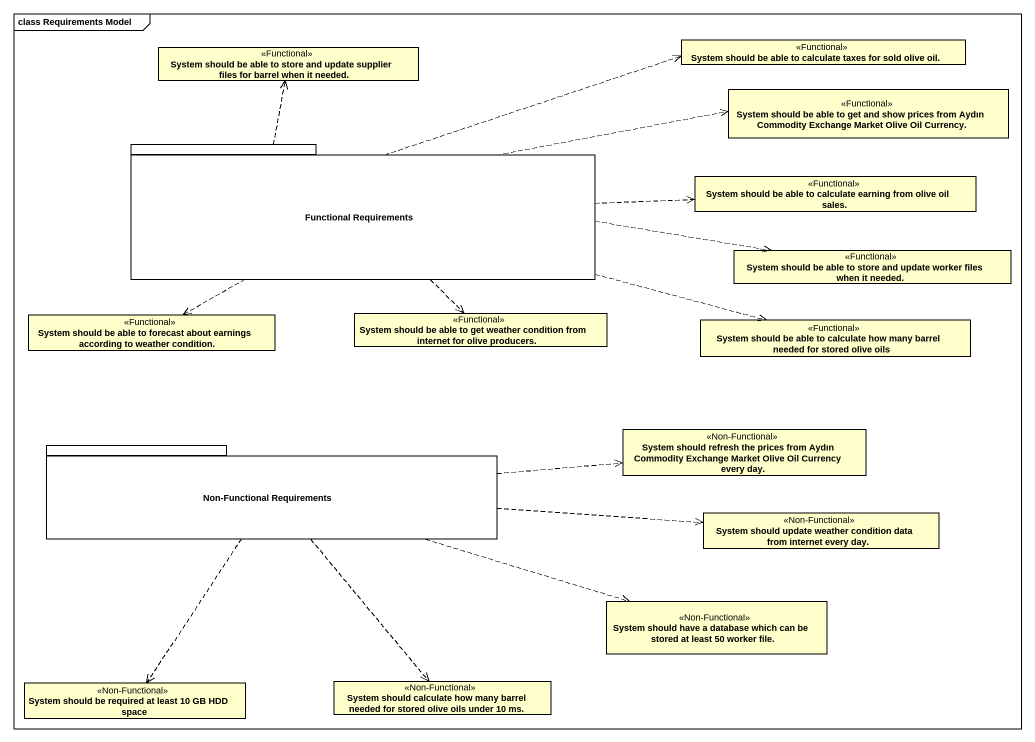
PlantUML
@startuml
mainframe class Requirements Model
hide circle
hide empty members
class "System should be able to calculate taxes for sold olive oil." as System_should_be_able_to <<Functional>>
class "System should be able to store and update supplier files for barrel when it needed." as System_should_be_able_to_2 <<Functional>>
class "System should be able to get and show prices from Aydın Commodity Exchange Market Olive Oil Currency." as System_should_be_able_to_3 <<Functional>>
package "Functional Requirements" as Functional_Requirements {
}
class "System should be able to calculate earning from olive oil sales." as System_should_be_able_to_4 <<Functional>>
class "System should be able to store and update worker files when it needed." as System_should_be_able_to_5 <<Functional>>
class "System should be able to forecast about earnings according to weather condition." as System_should_be_able_to_6 <<Functional>>
class "System should be able to get weather condition from internet for olive producers." as System_should_be_able_to_7 <<Functional>>
class "System should be able to calculate how many barrel needed for stored olive oils" as System_should_be_able_to_8 <<Functional>>
class "System should refresh the prices from Aydın Commodity Exchange Market Olive Oil Currency every day." as System_should_refresh_the <<Non-Functional>>
package "Non-Functional Requirements" as Non_Functional_Requirements {
}
class "System should update weather condition data from internet every day." as System_should_update <<Non-Functional>>
class "System should have a database which can be stored at least 50 worker file." as System_should_have_a <<Non-Functional>>
class "System should be required at least 10 GB HDD space" as System_should_be_required <<Non-Functional>>
class "System should calculate how many barrel needed for stored olive oils under 10 ms." as System_should_calculate_how <<Non-Functional>>
Functional_Requirements .right.> System_should_be_able_to
Functional_Requirements .up.> System_should_be_able_to_2
Functional_Requirements .right.> System_should_be_able_to_3
Functional_Requirements .right.> System_should_be_able_to_4
Functional_Requirements .right.> System_should_be_able_to_5
Functional_Requirements .left.> System_should_be_able_to_6
Functional_Requirements ..> System_should_be_able_to_7
Functional_Requirements .right.> System_should_be_able_to_8
Non_Functional_Requirements .right.> System_should_refresh_the
Non_Functional_Requirements .right.> System_should_update
Non_Functional_Requirements .right.> System_should_have_a
Non_Functional_Requirements ..> System_should_be_required
Non_Functional_Requirements ..> System_should_calculate_how
@enduml
